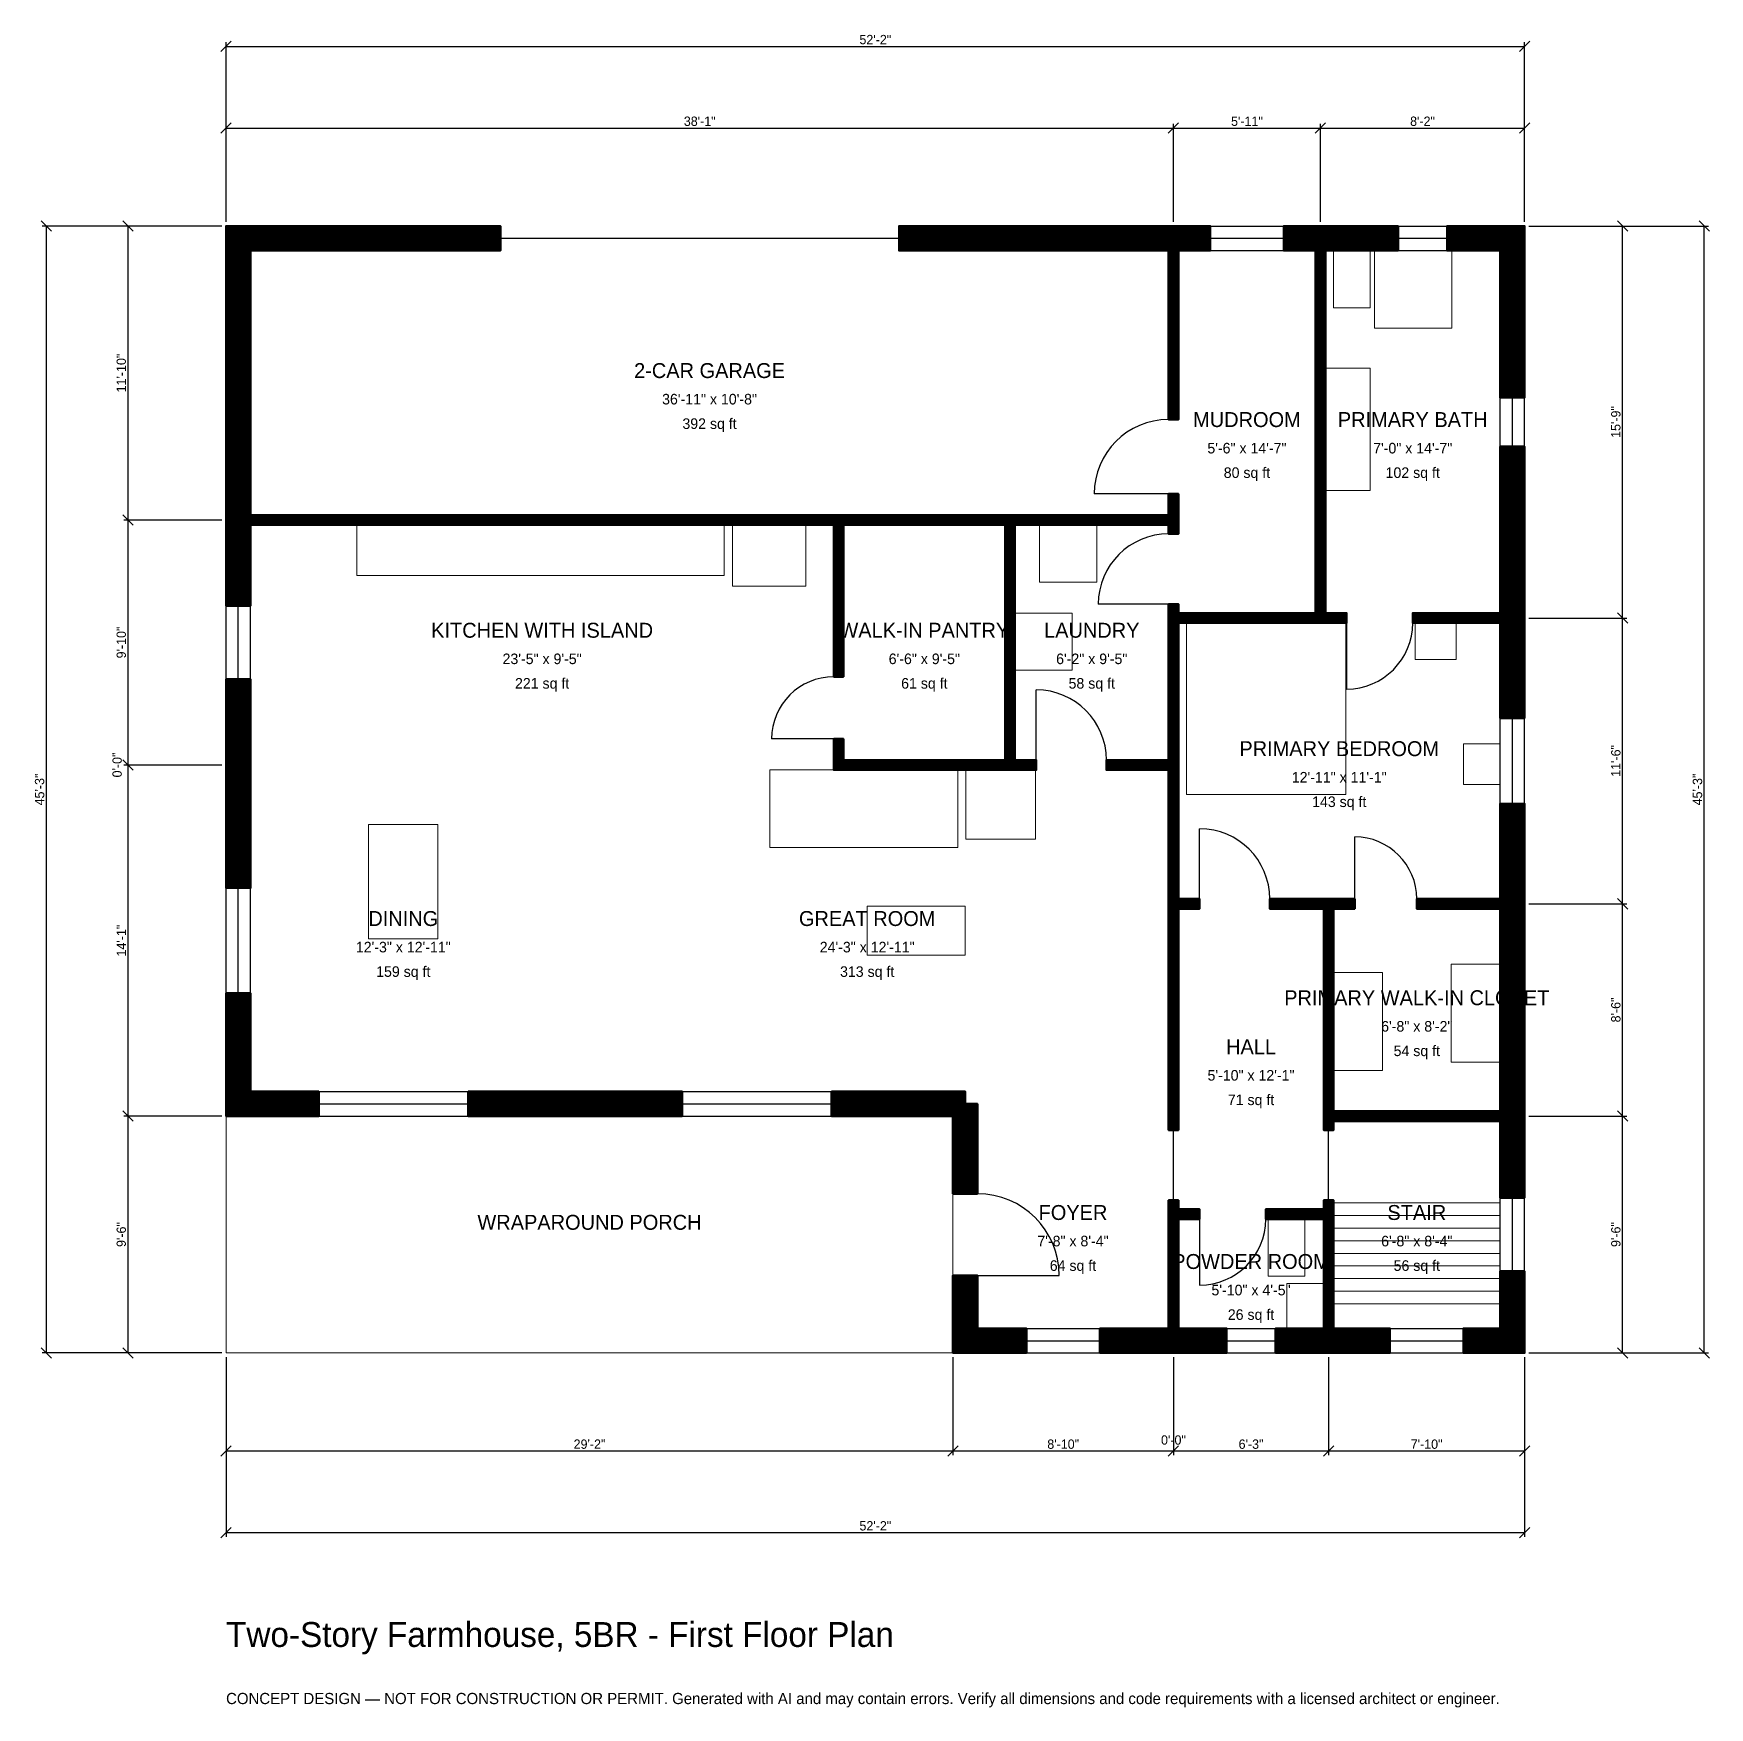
# Model space of a CAD drawing. Header units: inches. Extents: x -93 to 715, y -171 to 636.
import ezdxf
from ezdxf.enums import TextEntityAlignment as Align

# ---------------------------------------------------------------- set-up
doc = ezdxf.new("R2010")
doc.units = ezdxf.units.IN
doc.header["$MEASUREMENT"] = 0
doc.linetypes.add('DASHED', pattern=[0.6, 0.5, -0.1])
for name, color, linetype, lineweight in [('A-ANNO-DIMS', 1, 'Continuous', 13), ('A-ANNO-TEXT', 7, 'Continuous', 18), ('A-AREA-IDEN', 7, 'Continuous', 18), ('A-DOOR', 2, 'Continuous', 25), ('A-FLOR-FIXT', 9, 'Continuous', 13), ('A-FLOR-STRS', 3, 'Continuous', 18), ('A-FURN', 9, 'Continuous', 13), ('A-GLAZ', 4, 'Continuous', 25), ('A-SITE-PAVE', 8, 'Continuous', 13), ('A-WALL', 7, 'Continuous', 50), ('A-WALL-PATT', 8, 'Continuous', 13)]:
    doc.layers.add(name, color=color, linetype=linetype, lineweight=lineweight)
doc.dimstyles.new('PLAN', dxfattribs={"dimtxt": 4.5, "dimasz": 3, "dimexe": 2, "dimexo": 2, "dimgap": 1, "dimtad": 1, "dimdec": 0, "dimlunit": 4, "dimtsz": 2.5, "dimcen": 2.5, "dimclrd": 1, "dimclre": 1, "dimazin": 3, "dimtfac": 1, "dimtmove": 0, "dimatfit": 3})

msp = doc.modelspace()

# ---------------------------------------------------------------- hatches: boundary and pattern name
at = {"layer": 'A-WALL-PATT'}
h = msp.add_hatch(dxfattribs=at)
h.set_pattern_fill('ANSI31', color=8, scale=0.8)
h.paths.add_polyline_path([(350.3937, 0), (350.3937, 11.811), (350.3937, 11.811), (350.3937, 37.4016), (362.2047, 37.4016), (362.2047, 11.811), (385.8268, 11.811), (385.8268, 0), (362.2047, 0), (362.2047, 0), (350.3937, 0), (350.3937, 0), (350.3937, 0)])
h.paths.add_polyline_path([(350.3937, 114.1732), (291.9291, 114.1732), (291.9291, 125.9843), (356.2992, 125.9843), (356.2992, 120.0787), (362.2047, 120.0787), (362.2047, 76.7717), (350.3937, 76.7717), (350.3937, 114.1732)])
h.paths.add_polyline_path([(167.3228, 114.1732), (155.5118, 114.1732), (116.7323, 114.1732), (116.7323, 125.9843), (155.5118, 125.9843), (167.3228, 125.9843), (219.8819, 125.9843), (219.8819, 114.1732), (167.3228, 114.1732)])
h.paths.add_polyline_path([(11.811, 114.1732), (11.811, 114.1732), (0, 114.1732), (0, 114.1732), (0, 114.1732), (0, 125.9843), (0, 125.9843), (0, 173.4252), (11.811, 173.4252), (11.811, 125.9843), (44.685, 125.9843), (44.685, 114.1732), (11.811, 114.1732)])
h.paths.add_polyline_path([(0, 277.5591), (0, 289.3701), (0, 324.8031), (11.811, 324.8031), (11.811, 289.3701), (11.811, 277.5591), (11.811, 224.2126), (0, 224.2126), (0, 277.5591)])
h.paths.add_polyline_path([(0, 395.6693), (0, 399.2126), (0, 399.2126), (0, 403.937), (0, 403.937), (0, 407.4803), (0, 531.4961), (0, 531.4961), (0, 543.3071), (0, 543.3071), (0, 543.3071), (11.811, 543.3071), (11.811, 543.3071), (132.2835, 543.3071), (132.2835, 531.4961), (11.811, 531.4961), (11.811, 407.4803), (11.811, 403.937), (292.9134, 403.937), (297.6378, 403.937), (375.5906, 403.937), (380.315, 403.937), (454.3307, 403.937), (454.3307, 414.1732), (459.0551, 414.1732), (459.0551, 403.937), (459.0551, 399.2126), (459.0551, 394.8819), (454.3307, 394.8819), (454.3307, 399.2126), (380.315, 399.2126), (380.315, 285.8268), (390.5512, 285.8268), (390.5512, 281.1024), (380.315, 281.1024), (375.5906, 281.1024), (292.9134, 281.1024), (292.9134, 281.1024), (292.9134, 285.8268), (292.9134, 296.063), (297.6378, 296.063), (297.6378, 285.8268), (375.5906, 285.8268), (375.5906, 399.2126), (297.6378, 399.2126), (297.6378, 325.9843), (292.9134, 325.9843), (292.9134, 399.2126), (11.811, 399.2126), (11.811, 395.6693), (11.811, 360.2362), (0, 360.2362), (0, 395.6693)])
h.paths.add_polyline_path([(450.7874, 543.3071), (450.7874, 543.3071), (454.3307, 543.3071), (454.3307, 543.3071), (459.0551, 543.3071), (459.0551, 543.3071), (474.4094, 543.3071), (474.4094, 531.4961), (462.5984, 531.4961), (462.5984, 531.4961), (459.0551, 531.4961), (459.0551, 450), (454.3307, 450), (454.3307, 531.4961), (324.4094, 531.4961), (324.4094, 543.3071), (450.7874, 543.3071)])
h.paths.add_polyline_path([(521.6535, 543.3071), (525.1968, 543.3071), (525.1968, 543.3071), (529.9213, 543.3071), (529.9213, 543.3071), (533.4646, 543.3071), (564.9606, 543.3071), (564.9606, 531.4961), (533.4646, 531.4961), (529.9213, 531.4961), (529.9213, 356.6929), (540.1575, 356.6929), (540.1575, 351.9685), (529.9213, 351.9685), (525.1968, 351.9685), (459.0551, 351.9685), (459.0551, 285.8268), (459.0551, 281.1024), (459.0551, 281.1024), (459.0551, 218.8976), (469.2913, 218.8976), (469.2913, 214.1732), (459.0551, 214.1732), (459.0551, 116.5354), (459.0551, 116.5354), (459.0551, 107.4803), (454.3307, 107.4803), (454.3307, 111.811), (454.3307, 111.811), (454.3307, 214.1732), (454.3307, 218.8976), (454.3307, 281.1024), (424.4094, 281.1024), (424.4094, 285.8268), (454.3307, 285.8268), (454.3307, 351.9685), (454.3307, 356.6929), (454.3307, 361.0236), (459.0551, 361.0236), (459.0551, 356.6929), (525.1968, 356.6929), (525.1968, 531.4961), (521.6535, 531.4961), (509.8425, 531.4961), (509.8425, 543.3071), (521.6535, 543.3071)])
h.paths.add_polyline_path([(614.1732, 543.3071), (614.1732, 543.3071), (625.9843, 543.3071), (625.9843, 543.3071), (625.9843, 543.3071), (625.9843, 531.4961), (625.9843, 531.4961), (625.9843, 460.6299), (614.1732, 460.6299), (614.1732, 531.4961), (588.5827, 531.4961), (588.5827, 543.3071), (614.1732, 543.3071)])
h.paths.add_polyline_path([(625.9843, 356.6929), (625.9843, 356.6929), (625.9843, 351.9685), (625.9843, 351.9685), (625.9843, 348.4252), (625.9843, 348.4252), (625.9843, 306.1024), (614.1732, 306.1024), (614.1732, 351.9685), (572.0472, 351.9685), (572.0472, 356.6929), (614.1732, 356.6929), (614.1732, 360.2362), (614.1732, 360.2362), (614.1732, 437.0079), (625.9843, 437.0079), (625.9843, 356.6929)])
h.paths.add_polyline_path([(625.9843, 222.4409), (625.9843, 222.4409), (625.9843, 218.8976), (625.9843, 218.8976), (625.9843, 214.1732), (625.9843, 214.1732), (625.9843, 120.0787), (625.9843, 116.5354), (625.9843, 116.5354), (625.9843, 111.811), (625.9843, 111.811), (625.9843, 108.2677), (625.9843, 74.8031), (614.1732, 74.8031), (614.1732, 108.2677), (614.1732, 111.811), (533.8583, 111.811), (533.8583, 107.4803), (529.1339, 107.4803), (529.1339, 111.811), (529.1339, 116.5354), (529.1339, 214.1732), (503.1496, 214.1732), (503.1496, 218.8976), (529.1339, 218.8976), (533.8583, 218.8976), (544.0945, 218.8976), (544.0945, 214.1732), (533.8583, 214.1732), (533.8583, 116.5354), (614.1732, 116.5354), (614.1732, 120.0787), (614.1732, 210.6299), (614.1732, 210.6299), (614.1732, 214.1732), (574.0157, 214.1732), (574.0157, 218.8976), (614.1732, 218.8976), (614.1732, 264.7638), (625.9843, 264.7638), (625.9843, 222.4409)])
h.paths.add_polyline_path([(625.9843, 11.811), (625.9843, 11.811), (625.9843, 0), (625.9843, 0), (625.9843, 0), (614.1732, 0), (614.1732, 0), (596.4567, 0), (596.4567, 11.811), (614.1732, 11.811), (614.1732, 39.3701), (625.9843, 39.3701), (625.9843, 11.811)])
h.paths.add_polyline_path([(537.4016, 0), (533.8583, 0), (533.8583, 0), (529.1339, 0), (529.1339, 0), (525.5906, 0), (505.9055, 0), (505.9055, 11.811), (525.5906, 11.811), (529.1339, 11.811), (529.1339, 64.5669), (501.1811, 64.5669), (501.1811, 69.2913), (529.1339, 69.2913), (529.1339, 73.622), (533.8583, 73.622), (533.8583, 69.2913), (533.8583, 64.5669), (533.8583, 11.811), (537.4016, 11.811), (561.0236, 11.811), (561.0236, 0), (537.4016, 0)])
h.paths.add_polyline_path([(462.5984, 0), (459.0551, 0), (459.0551, 0), (454.3307, 0), (454.3307, 0), (450.7874, 0), (421.2598, 0), (421.2598, 11.811), (450.7874, 11.811), (454.3307, 11.811), (454.3307, 64.5669), (454.3307, 64.5669), (454.3307, 69.2913), (454.3307, 69.2913), (454.3307, 73.622), (459.0551, 73.622), (459.0551, 69.2913), (469.2913, 69.2913), (469.2913, 64.5669), (459.0551, 64.5669), (459.0551, 11.811), (462.5984, 11.811), (482.2835, 11.811), (482.2835, 0), (462.5984, 0)])

# ---------------------------------------------------------------- linework, layer by layer
at = {"layer": 'A-DOOR', "linetype": 'DASHED'}
msp.add_line((132.2835, 537.4016), (324.4094, 537.4016), dxfattribs=at)
at = {"layer": 'A-DOOR'}
for p, q in [((454.3307, 414.1732), (418.5039, 414.1732)), ((454.3307, 361.0236), (420.4724, 361.0236)), ((540.1575, 351.9685), (540.1575, 320.0787)), ((390.5512, 285.8268), (390.5512, 319.685)), ((292.9134, 296.063), (262.9921, 296.063)), ((469.2913, 218.8976), (469.2913, 252.7559)), ((544.0945, 218.8976), (544.0945, 248.8189)), ((456.6929, 73.622), (456.6929, 107.4803)), ((531.4961, 73.622), (531.4961, 107.4803)), ((469.2913, 64.5669), (469.2913, 32.6772)), ((362.2047, 37.4016), (401.5748, 37.4016))]:
    msp.add_line(p, q, dxfattribs=at)
for centre, radius, start, end in [((454.3307, 414.1732), 35.8268, 90, 180), ((454.3307, 361.0236), 33.8583, 90, 180), ((540.1575, 351.9685), 31.8898, 270, 360), ((292.9134, 296.063), 29.9213, 90, 180), ((390.5512, 285.8268), 33.8583, 0, 90), ((469.2913, 218.8976), 33.8583, 0, 90), ((544.0945, 218.8976), 29.9213, 0, 90), ((362.2047, 37.4016), 39.3701, 0, 90), ((469.2913, 64.5669), 31.8898, 270, 360)]:
    msp.add_arc(centre, radius, start, end, dxfattribs=at)
at = {"layer": 'A-FLOR-FIXT'}
for points in [[(533.8583, 503.937), (551.5748, 503.937), (551.5748, 531.4961), (533.8583, 531.4961)], [(553.5433, 494.0945), (590.9449, 494.0945), (590.9449, 531.4961), (553.5433, 531.4961)], [(529.9213, 415.748), (551.5748, 415.748), (551.5748, 474.8031), (529.9213, 474.8031)], [(62.9921, 374.8031), (240.1575, 374.8031), (240.1575, 399.2126), (62.9921, 399.2126)], [(502.3622, 37.0079), (520.0787, 37.0079), (520.0787, 64.5669), (502.3622, 64.5669)], [(511.4173, 11.811), (529.1339, 11.811), (529.1339, 33.4646), (511.4173, 33.4646)]]:
    msp.add_lwpolyline(points, close=True, dxfattribs=at)
at = {"layer": 'A-FLOR-STRS'}
for p, q in [((533.8583, 72.4409), (614.1732, 72.4409)), ((533.8583, 66.3386), (614.1732, 66.3386)), ((533.8583, 60.2362), (614.1732, 60.2362)), ((533.8583, 54.1339), (614.1732, 54.1339)), ((533.8583, 48.0315), (614.1732, 48.0315)), ((533.8583, 41.9291), (614.1732, 41.9291)), ((533.8583, 35.8268), (614.1732, 35.8268)), ((533.8583, 29.7244), (614.1732, 29.7244)), ((533.8583, 23.622), (614.1732, 23.622))]:
    msp.add_line(p, q, dxfattribs=at)
at = {"layer": 'A-FURN'}
for points in [[(244.0945, 369.685), (279.5276, 369.685), (279.5276, 399.2126), (244.0945, 399.2126)], [(392.126, 371.6535), (419.685, 371.6535), (419.685, 399.2126), (392.126, 399.2126)], [(380.315, 329.1339), (407.874, 329.1339), (407.874, 356.6929), (380.315, 356.6929)], [(462.9921, 269.2913), (539.7638, 269.2913), (539.7638, 351.9685), (462.9921, 351.9685)], [(573.2283, 334.252), (592.9134, 334.252), (592.9134, 351.9685), (573.2283, 351.9685)], [(596.4567, 274.0157), (614.1732, 274.0157), (614.1732, 293.7008), (596.4567, 293.7008)], [(262.2047, 243.7008), (352.7559, 243.7008), (352.7559, 281.1024), (262.2047, 281.1024)], [(356.6929, 247.6378), (390.1575, 247.6378), (390.1575, 281.1024), (356.6929, 281.1024)], [(68.7008, 199.6063), (102.1654, 199.6063), (102.1654, 254.7244), (68.7008, 254.7244)], [(309.0551, 191.7323), (356.2992, 191.7323), (356.2992, 215.3543), (309.0551, 215.3543)], [(590.5512, 140.1575), (614.1732, 140.1575), (614.1732, 187.4016), (590.5512, 187.4016)], [(533.8583, 136.2205), (557.4803, 136.2205), (557.4803, 183.4646), (533.8583, 183.4646)]]:
    msp.add_lwpolyline(points, close=True, dxfattribs=at)
at = {"layer": 'A-GLAZ'}
for p, q in [((474.4094, 543.3071), (509.8425, 543.3071)), ((564.9606, 543.3071), (588.5827, 543.3071)), ((474.4094, 537.4016), (509.8425, 537.4016)), ((564.9606, 537.4016), (588.5827, 537.4016)), ((474.4094, 531.4961), (509.8425, 531.4961)), ((564.9606, 531.4961), (588.5827, 531.4961)), ((614.1732, 437.0079), (614.1732, 460.6299)), ((620.0787, 437.0079), (620.0787, 460.6299)), ((625.9843, 437.0079), (625.9843, 460.6299)), ((0, 324.8031), (0, 360.2362)), ((5.9055, 324.8031), (5.9055, 360.2362)), ((11.811, 324.8031), (11.811, 360.2362)), ((614.1732, 264.7638), (614.1732, 306.1024)), ((620.0787, 264.7638), (620.0787, 306.1024)), ((625.9843, 264.7638), (625.9843, 306.1024)), ((0, 173.4252), (0, 224.2126)), ((5.9055, 173.4252), (5.9055, 224.2126)), ((11.811, 173.4252), (11.811, 224.2126)), ((44.685, 125.9843), (116.7323, 125.9843)), ((219.8819, 125.9843), (291.9291, 125.9843)), ((44.685, 120.0787), (116.7323, 120.0787)), ((44.685, 114.1732), (116.7323, 114.1732)), ((219.8819, 120.0787), (291.9291, 120.0787)), ((219.8819, 114.1732), (291.9291, 114.1732)), ((614.1732, 39.3701), (614.1732, 74.8031)), ((620.0787, 39.3701), (620.0787, 74.8031)), ((625.9843, 39.3701), (625.9843, 74.8031)), ((385.8268, 11.811), (421.2598, 11.811)), ((482.2835, 11.811), (505.9055, 11.811)), ((561.0236, 11.811), (596.4567, 11.811)), ((385.8268, 5.9055), (421.2598, 5.9055)), ((385.8268, 0), (421.2598, 0)), ((482.2835, 5.9055), (505.9055, 5.9055)), ((482.2835, 0), (505.9055, 0)), ((561.0236, 5.9055), (596.4567, 5.9055)), ((561.0236, 0), (596.4567, 0))]:
    msp.add_line(p, q, dxfattribs=at)
at = {"layer": 'A-SITE-PAVE', "linetype": 'DASHED'}
msp.add_lwpolyline([(0, 0), (350.3937, 0), (350.3937, 114.1732), (0, 114.1732)], close=True, dxfattribs=at)
at = {"layer": 'A-WALL'}
for points in [[(0, 395.6693), (0, 399.2126), (0, 399.2126), (0, 403.937), (0, 403.937), (0, 407.4803), (0, 531.4961), (0, 531.4961), (0, 543.3071), (0, 543.3071), (0, 543.3071), (11.811, 543.3071), (11.811, 543.3071), (132.2835, 543.3071), (132.2835, 531.4961), (11.811, 531.4961), (11.811, 407.4803), (11.811, 403.937), (292.9134, 403.937), (297.6378, 403.937), (375.5906, 403.937), (380.315, 403.937), (454.3307, 403.937), (454.3307, 414.1732), (459.0551, 414.1732), (459.0551, 403.937), (459.0551, 399.2126), (459.0551, 394.8819), (454.3307, 394.8819), (454.3307, 399.2126), (380.315, 399.2126), (380.315, 285.8268), (390.5512, 285.8268), (390.5512, 281.1024), (380.315, 281.1024), (375.5906, 281.1024), (292.9134, 281.1024), (292.9134, 281.1024), (292.9134, 285.8268), (292.9134, 296.063), (297.6378, 296.063), (297.6378, 285.8268), (375.5906, 285.8268), (375.5906, 399.2126), (297.6378, 399.2126), (297.6378, 325.9843), (292.9134, 325.9843), (292.9134, 399.2126), (11.811, 399.2126), (11.811, 395.6693), (11.811, 360.2362), (0, 360.2362), (0, 395.6693)], [(450.7874, 543.3071), (450.7874, 543.3071), (454.3307, 543.3071), (454.3307, 543.3071), (459.0551, 543.3071), (459.0551, 543.3071), (474.4094, 543.3071), (474.4094, 531.4961), (462.5984, 531.4961), (462.5984, 531.4961), (459.0551, 531.4961), (459.0551, 450), (454.3307, 450), (454.3307, 531.4961), (324.4094, 531.4961), (324.4094, 543.3071), (450.7874, 543.3071)], [(521.6535, 543.3071), (525.1968, 543.3071), (525.1968, 543.3071), (529.9213, 543.3071), (529.9213, 543.3071), (533.4646, 543.3071), (564.9606, 543.3071), (564.9606, 531.4961), (533.4646, 531.4961), (529.9213, 531.4961), (529.9213, 356.6929), (540.1575, 356.6929), (540.1575, 351.9685), (529.9213, 351.9685), (525.1968, 351.9685), (459.0551, 351.9685), (459.0551, 285.8268), (459.0551, 281.1024), (459.0551, 281.1024), (459.0551, 218.8976), (469.2913, 218.8976), (469.2913, 214.1732), (459.0551, 214.1732), (459.0551, 116.5354), (459.0551, 116.5354), (459.0551, 107.4803), (454.3307, 107.4803), (454.3307, 111.811), (454.3307, 111.811), (454.3307, 214.1732), (454.3307, 218.8976), (454.3307, 281.1024), (424.4094, 281.1024), (424.4094, 285.8268), (454.3307, 285.8268), (454.3307, 351.9685), (454.3307, 356.6929), (454.3307, 361.0236), (459.0551, 361.0236), (459.0551, 356.6929), (525.1968, 356.6929), (525.1968, 531.4961), (521.6535, 531.4961), (509.8425, 531.4961), (509.8425, 543.3071), (521.6535, 543.3071)], [(614.1732, 543.3071), (614.1732, 543.3071), (625.9843, 543.3071), (625.9843, 543.3071), (625.9843, 543.3071), (625.9843, 531.4961), (625.9843, 531.4961), (625.9843, 460.6299), (614.1732, 460.6299), (614.1732, 531.4961), (588.5827, 531.4961), (588.5827, 543.3071), (614.1732, 543.3071)], [(625.9843, 356.6929), (625.9843, 356.6929), (625.9843, 351.9685), (625.9843, 351.9685), (625.9843, 348.4252), (625.9843, 348.4252), (625.9843, 306.1024), (614.1732, 306.1024), (614.1732, 351.9685), (572.0472, 351.9685), (572.0472, 356.6929), (614.1732, 356.6929), (614.1732, 360.2362), (614.1732, 360.2362), (614.1732, 437.0079), (625.9843, 437.0079), (625.9843, 356.6929)], [(0, 277.5591), (0, 289.3701), (0, 324.8031), (11.811, 324.8031), (11.811, 289.3701), (11.811, 277.5591), (11.811, 224.2126), (0, 224.2126), (0, 277.5591)], [(625.9843, 222.4409), (625.9843, 222.4409), (625.9843, 218.8976), (625.9843, 218.8976), (625.9843, 214.1732), (625.9843, 214.1732), (625.9843, 120.0787), (625.9843, 116.5354), (625.9843, 116.5354), (625.9843, 111.811), (625.9843, 111.811), (625.9843, 108.2677), (625.9843, 74.8031), (614.1732, 74.8031), (614.1732, 108.2677), (614.1732, 111.811), (533.8583, 111.811), (533.8583, 107.4803), (529.1339, 107.4803), (529.1339, 111.811), (529.1339, 116.5354), (529.1339, 214.1732), (503.1496, 214.1732), (503.1496, 218.8976), (529.1339, 218.8976), (533.8583, 218.8976), (544.0945, 218.8976), (544.0945, 214.1732), (533.8583, 214.1732), (533.8583, 116.5354), (614.1732, 116.5354), (614.1732, 120.0787), (614.1732, 210.6299), (614.1732, 210.6299), (614.1732, 214.1732), (574.0157, 214.1732), (574.0157, 218.8976), (614.1732, 218.8976), (614.1732, 264.7638), (625.9843, 264.7638), (625.9843, 222.4409)], [(11.811, 114.1732), (11.811, 114.1732), (0, 114.1732), (0, 114.1732), (0, 114.1732), (0, 125.9843), (0, 125.9843), (0, 173.4252), (11.811, 173.4252), (11.811, 125.9843), (44.685, 125.9843), (44.685, 114.1732), (11.811, 114.1732)], [(167.3228, 114.1732), (155.5118, 114.1732), (116.7323, 114.1732), (116.7323, 125.9843), (155.5118, 125.9843), (167.3228, 125.9843), (219.8819, 125.9843), (219.8819, 114.1732), (167.3228, 114.1732)], [(350.3937, 114.1732), (291.9291, 114.1732), (291.9291, 125.9843), (356.2992, 125.9843), (356.2992, 120.0787), (362.2047, 120.0787), (362.2047, 76.7717), (350.3937, 76.7717), (350.3937, 114.1732)], [(462.5984, 0), (459.0551, 0), (459.0551, 0), (454.3307, 0), (454.3307, 0), (450.7874, 0), (421.2598, 0), (421.2598, 11.811), (450.7874, 11.811), (454.3307, 11.811), (454.3307, 64.5669), (454.3307, 64.5669), (454.3307, 69.2913), (454.3307, 69.2913), (454.3307, 73.622), (459.0551, 73.622), (459.0551, 69.2913), (469.2913, 69.2913), (469.2913, 64.5669), (459.0551, 64.5669), (459.0551, 11.811), (462.5984, 11.811), (482.2835, 11.811), (482.2835, 0), (462.5984, 0)], [(537.4016, 0), (533.8583, 0), (533.8583, 0), (529.1339, 0), (529.1339, 0), (525.5906, 0), (505.9055, 0), (505.9055, 11.811), (525.5906, 11.811), (529.1339, 11.811), (529.1339, 64.5669), (501.1811, 64.5669), (501.1811, 69.2913), (529.1339, 69.2913), (529.1339, 73.622), (533.8583, 73.622), (533.8583, 69.2913), (533.8583, 64.5669), (533.8583, 11.811), (537.4016, 11.811), (561.0236, 11.811), (561.0236, 0), (537.4016, 0)], [(350.3937, 0), (350.3937, 11.811), (350.3937, 11.811), (350.3937, 37.4016), (362.2047, 37.4016), (362.2047, 11.811), (385.8268, 11.811), (385.8268, 0), (362.2047, 0), (362.2047, 0), (350.3937, 0), (350.3937, 0), (350.3937, 0)], [(625.9843, 11.811), (625.9843, 11.811), (625.9843, 0), (625.9843, 0), (625.9843, 0), (614.1732, 0), (614.1732, 0), (596.4567, 0), (596.4567, 11.811), (614.1732, 11.811), (614.1732, 39.3701), (625.9843, 39.3701), (625.9843, 11.811)]]:
    msp.add_lwpolyline(points, close=True, dxfattribs=at)

# ---------------------------------------------------------------- texts
at = {"layer": 'A-ANNO-TEXT'}
for s, height, p in [('Two-Story Farmhouse, 5BR - First Floor Plan', 12, (0, -141.7323)), ('CONCEPT DESIGN — NOT FOR CONSTRUCTION OR PERMIT. Generated with AI and may contain errors. Verify all dimensions and code requirements with a licensed architect or engineer.', 5.4, (0, -169.2913))]:
    msp.add_text(s, height=height, dxfattribs=at).set_placement(p)
at = {"layer": 'A-AREA-IDEN'}
for s, height, p in [('2-CAR GARAGE', 7.2, (233.0709, 473.622)), ('36\'-11" x 10\'-8"', 5.1, (233.0709, 459.8425)), ('MUDROOM', 7.2, (492.126, 450)), ('PRIMARY BATH', 7.2, (572.0472, 450)), ('392 sq ft', 5.1, (233.0709, 448.0315)), ('5\'-6" x 14\'-7"', 5.1, (492.126, 436.2205)), ('7\'-0" x 14\'-7"', 5.1, (572.0472, 436.2205)), ('80 sq ft', 5.1, (492.126, 424.4094)), ('102 sq ft', 5.1, (572.0472, 424.4094)), ('KITCHEN WITH ISLAND', 7.2, (152.3622, 348.4252)), ('WALK-IN PANTRY', 7.2, (336.6142, 348.4252)), ('LAUNDRY', 7.2, (417.3228, 348.4252)), ('23\'-5" x 9\'-5"', 5.1, (152.3622, 334.6457)), ('6\'-6" x 9\'-5"', 5.1, (336.6142, 334.6457)), ('6\'-2" x 9\'-5"', 5.1, (417.3228, 334.6457)), ('221 sq ft', 5.1, (152.3622, 322.8346)), ('61 sq ft', 5.1, (336.6142, 322.8346)), ('58 sq ft', 5.1, (417.3228, 322.8346)), ('PRIMARY BEDROOM', 7.2, (536.6142, 291.3386)), ('12\'-11" x 11\'-1"', 5.1, (536.6142, 277.5591)), ('143 sq ft', 5.1, (536.6142, 265.748)), ('DINING', 7.2, (85.4331, 209.4488)), ('GREAT ROOM', 7.2, (309.0551, 209.4488)), ('12\'-3" x 12\'-11"', 5.1, (85.4331, 195.6693)), ('24\'-3" x 12\'-11"', 5.1, (309.0551, 195.6693)), ('159 sq ft', 5.1, (85.4331, 183.8583)), ('313 sq ft', 5.1, (309.0551, 183.8583)), ('PRIMARY WALK-IN CLOSET', 7.2, (574.0157, 171.2598)), ('6\'-8" x 8\'-2"', 5.1, (574.0157, 157.4803)), ('HALL', 7.2, (494.0945, 147.6378)), ('54 sq ft', 5.1, (574.0157, 145.6693)), ('5\'-10" x 12\'-1"', 5.1, (494.0945, 133.8583)), ('71 sq ft', 5.1, (494.0945, 122.0472)), ('WRAPAROUND PORCH', 7.2, (175.1969, 62.9921)), ('FOYER', 7.2, (408.2677, 67.7165)), ('STAIR', 7.2, (574.0157, 67.7165)), ('7\'-8" x 8\'-4"', 5.1, (408.2677, 53.937)), ('6\'-8" x 8\'-4"', 5.1, (574.0157, 53.937)), ('64 sq ft', 5.1, (408.2677, 42.126)), ('POWDER ROOM', 7.2, (494.0945, 44.0945)), ('56 sq ft', 5.1, (574.0157, 42.126)), ('5\'-10" x 4\'-5"', 5.1, (494.0945, 30.315)), ('26 sq ft', 5.1, (494.0945, 18.5039))]:
    msp.add_text(s, height=height, dxfattribs=at).set_placement(p, align=Align.MIDDLE_CENTER)

# ---------------------------------------------------------------- dimensions: what is measured, and where the dimension line sits
at = {"layer": 'A-ANNO-DIMS'}
for base, p1, p2, text in [((0, 629.9213), (0, 543.3071), (625.9843, 543.3071), '52\'-2"'), ((0, 590.5512), (0, 543.3071), (456.6929, 543.3071), '38\'-1"'), ((456.6929, 590.5512), (456.6929, 543.3071), (527.5591, 543.3071), '5\'-11"'), ((527.5591, 590.5512), (527.5591, 543.3071), (625.9843, 543.3071), '8\'-2"'), ((0, -47.2441), (0, 0), (350.3937, 0), '29\'-2"'), ((0, -86.6142), (0, 0), (625.9843, 0), '52\'-2"'), ((350.3937, -47.2441), (350.3937, 0), (456.6929, 0), '8\'-10"'), ((456.6929, -47.2441), (456.6929, 0), (456.6929, 0), '0\'-0"'), ((456.6929, -47.2441), (456.6929, 0), (531.4961, 0), '6\'-3"'), ((531.4961, -47.2441), (531.4961, 0), (625.9843, 0), '7\'-10"')]:
    msp.add_linear_dim(base=base, p1=p1, p2=p2, text=text, dimstyle='PLAN', dxfattribs=at).render()
for base, p1, p2, text in [((-86.6142, 0), (0, 0), (0, 543.3071), '45\'-3"'), ((-47.2441, 401.5748), (0, 401.5748), (0, 543.3071), '11\'-10"'), ((673.2283, 354.3307), (625.9843, 354.3307), (625.9843, 543.3071), '15\'-9"'), ((712.5984, 0), (625.9843, 0), (625.9843, 543.3071), '45\'-3"'), ((-47.2441, 283.4646), (0, 283.4646), (0, 401.5748), '9\'-10"'), ((673.2283, 216.5354), (625.9843, 216.5354), (625.9843, 354.3307), '11\'-6"'), ((-47.2441, 283.4646), (0, 283.4646), (0, 283.4646), '0\'-0"'), ((-47.2441, 114.1732), (0, 114.1732), (0, 283.4646), '14\'-1"'), ((673.2283, 114.1732), (625.9843, 114.1732), (625.9843, 216.5354), '8\'-6"'), ((-47.2441, 0), (0, 0), (0, 114.1732), '9\'-6"'), ((673.2283, 0), (625.9843, 0), (625.9843, 114.1732), '9\'-6"')]:
    msp.add_linear_dim(base=base, p1=p1, p2=p2, angle=90, text=text, dimstyle='PLAN', dxfattribs=at).render()

doc.saveas('drawing.dxf')
